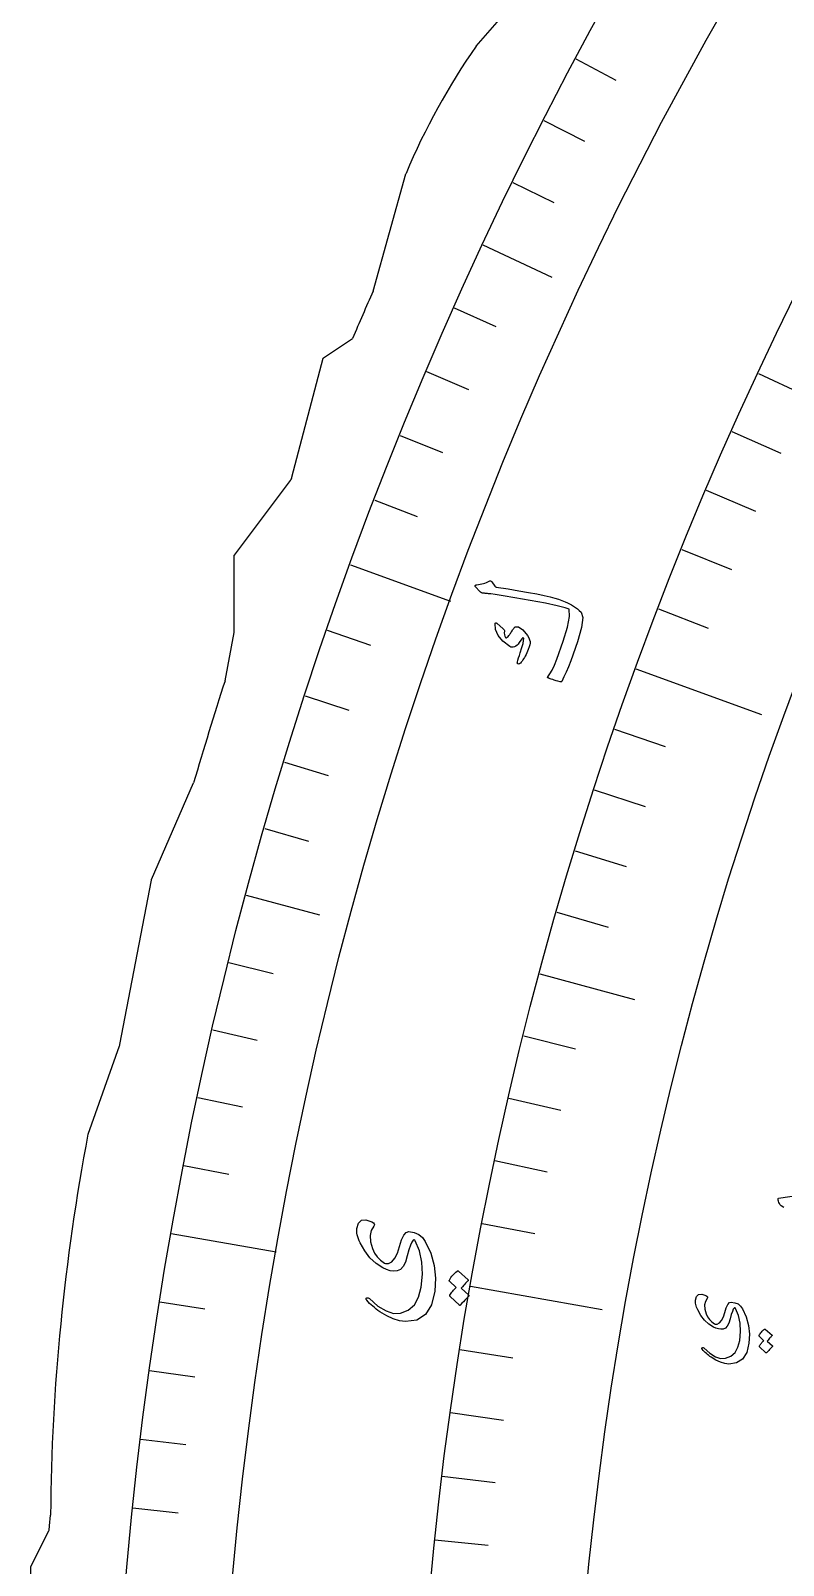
# Model space of a CAD drawing. Header units: millimetres. Extents: x -65 to 65, y -65 to 75.
# Drawn here: x -64.99 to -52.91, y 5.74 to 30.36 of the extents above; entities that cross this region are included whole.
import ezdxf

# ---------------------------------------------------------------- set-up
doc = ezdxf.new("R2010")
doc.units = ezdxf.units.MM
for name, color, linetype in [('CUT_OUTER', 1, 'Continuous'), ('ENGRAVE', 7, 'Continuous'), ('ENGRAVE_FINE', 8, 'Continuous'), ('TEXT', 5, 'Continuous')]:
    doc.layers.add(name, color=color, linetype=linetype)

msp = doc.modelspace()

# ---------------------------------------------------------------- linework, layer by layer
at = {"layer": 'CUT_OUTER'}
for points in [[(-57.8408, 30.1097), (-57.2428, 30.7932), (-57.1358, 30.9919), (-57.0968, 31.0633), (-56.8238, 32.2468), (-56.8228, 32.2503), (-56.8201, 32.2526), (-56.1182, 32.7982), (-55.9564, 33.074), (-55.8582, 33.2388), (-55.7004, 34.1856), (-55.6996, 34.1892), (-55.6969, 34.1918), (-54.8222, 34.9211)], [(-59.4946, 26.1792), (-58.9672, 28.0616), (-58.9658, 28.0656)], [(-60.7961, 23.1944), (-60.2943, 25.1018), (-60.2932, 25.1055), (-60.2901, 25.1078), (-59.8234, 25.4189)], [(-61.8701, 19.9263), (-61.7246, 20.7024), (-61.7227, 20.7162), (-61.7221, 20.7301), (-61.7221, 21.938), (-61.7219, 21.9414), (-61.72, 21.9442), (-60.8212, 23.1425)], [(-64.0697, 12.6529), (-64.0686, 12.6564), (-63.5635, 14.0708), (-63.56, 14.0817), (-63.5574, 14.0929), (-63.0501, 16.7315), (-63.0491, 16.7355), (-63.0477, 16.7393), (-62.3736, 18.2893)], [(-64.9883, 1.2285), (-64.9883, 5.7081), (-64.9881, 5.7115), (-64.9867, 5.7147), (-64.696, 6.2969), (-64.6936, 6.3023), (-64.687, 6.3711), (-64.6698, 6.5403)]]:
    msp.add_lwpolyline(points, dxfattribs=at)
for centre, radius, start, end in [((-48.9852, 23.9045), 10.8133, 144.9803, 157.36755), ((-14.0377, 6.0707), 49.706, 156.13711, 157.09201), ((-60.9412, 23.2325), 0.15, 323.1301, 345.26116), ((-3.1152, 0.9618), 61.7398, 162.111302, 163.700761), ((-30.483, 6.2695), 34.1878, 169.2389, 179.54619)]:
    msp.add_arc(centre, radius, start, end, dxfattribs=at)
at = {"layer": 'ENGRAVE'}
for points in [[(-57.7318, 26.9208), (-56.6272, 26.4057)], [(-53.3136, 24.8605), (-51.8879, 24.1957)], [(-59.8584, 21.7867), (-58.2551, 21.2031)], [(-55.2774, 20.1193), (-53.2618, 19.3857)], [(-61.5295, 16.4868), (-60.3523, 16.1713)], [(-56.8206, 15.225), (-55.3012, 14.8179)], [(-62.7323, 11.0614), (-61.0519, 10.7651)], [(-57.9313, 10.2149), (-55.8189, 9.8424)]]:
    msp.add_lwpolyline(points, dxfattribs=at)
for radius in [63.7, 63.7, 61.9938, 58.825, 58.825, 56.3225]:
    msp.add_circle((0, 0), radius, dxfattribs=at)
at = {"layer": 'ENGRAVE_FINE'}
for points in [[(-56.2438, 29.9053), (-55.5981, 29.562)], [(-56.7571, 28.9192), (-56.1056, 28.5872)], [(-57.2532, 27.9242), (-56.5959, 27.6037)], [(-58.1928, 25.9091), (-57.5248, 25.6117)], [(-58.6362, 24.8896), (-57.963, 24.6039)], [(-53.7393, 23.9263), (-52.9555, 23.5773)], [(-59.0616, 23.8624), (-58.3836, 23.5885)], [(-54.1487, 22.9848), (-53.3589, 22.6495)], [(-59.4691, 22.828), (-58.7864, 22.566)], [(-54.5416, 22.0362), (-53.7461, 21.7148)], [(-54.9179, 21.081), (-54.1169, 20.7735)], [(-60.2295, 20.7387), (-59.5381, 20.5006)], [(-60.5823, 19.6844), (-59.8868, 19.4584)], [(-55.6201, 19.1515), (-54.8089, 18.8722)], [(-60.9166, 18.6241), (-60.2173, 18.4103)], [(-55.9459, 18.1779), (-55.1299, 17.9128)], [(-61.2324, 17.5581), (-60.5294, 17.3565)], [(-56.2546, 17.1988), (-55.4341, 16.9479)], [(-56.5462, 16.2144), (-55.7215, 15.9779)], [(-61.8078, 15.4104), (-61.0983, 15.2335)], [(-62.0674, 14.3294), (-61.3549, 14.1649)], [(-57.0776, 14.2311), (-56.2451, 14.0235)], [(-62.308, 13.244), (-61.5927, 13.0919)], [(-57.3173, 13.2327), (-56.4813, 13.0397)], [(-62.5297, 12.1545), (-61.8118, 12.015)], [(-57.5395, 12.2304), (-56.7003, 12.052)], [(-57.7442, 11.2243), (-56.902, 11.0606)], [(-62.9157, 9.9649), (-62.1935, 9.8505)], [(-58.1008, 9.2023), (-57.2533, 9.068)], [(-63.0801, 8.8653), (-62.3559, 8.7636)], [(-58.2525, 8.1869), (-57.4029, 8.0674)], [(-63.2252, 7.7631), (-62.4994, 7.674)], [(-58.3865, 7.169), (-57.5349, 7.0644)], [(-63.351, 6.6585), (-62.6238, 6.582)], [(-58.5028, 6.1489), (-57.6495, 6.0592)]]:
    msp.add_lwpolyline(points, dxfattribs=at)
at = {"layer": 'TEXT'}
for points in [[(-57.8314, 21.467), (-57.8031, 21.4709), (-57.7758, 21.4758), (-57.7496, 21.4817), (-57.7244, 21.4887), (-57.7001, 21.4968), (-57.6768, 21.5062), (-57.6544, 21.5168), (-57.633, 21.5288), (-57.6221, 21.5324), (-57.6115, 21.531), (-57.6012, 21.5246), (-57.5912, 21.5132), (-57.5402, 21.4482), (-57.5345, 21.4416), (-57.5295, 21.4366), (-57.5252, 21.433), (-57.5216, 21.431), (-57.3294, 21.4013), (-57.1563, 21.373), (-57.0021, 21.3462), (-56.867, 21.321), (-56.751, 21.2973), (-56.6543, 21.2752), (-56.577, 21.2547), (-56.519, 21.2357), (-56.4113, 21.1952), (-56.3778, 21.1805), (-56.3449, 21.164), (-56.3124, 21.1459), (-56.2805, 21.1261), (-56.249, 21.1044), (-56.2181, 21.0808), (-56.1878, 21.0553), (-56.1581, 21.0277), (-56.1306, 20.9424), (-56.1492, 20.7841), (-56.2132, 20.5527), (-56.3218, 20.2476), (-56.3592, 20.1536), (-56.3962, 20.0675), (-56.4327, 19.9892), (-56.4688, 19.9188), (-56.4741, 19.9131), (-56.48, 19.9098), (-56.4867, 19.9089), (-56.4941, 19.9104), (-56.5288, 19.9204), (-56.5602, 19.9297), (-56.5884, 19.9383), (-56.6135, 19.9463), (-56.6356, 19.9537), (-56.6551, 19.9606), (-56.672, 19.9671), (-56.6862, 19.9731), (-56.694, 19.977), (-56.6975, 19.9815), (-56.6968, 19.9866), (-56.6918, 19.9925), (-56.6579, 20.0386), (-56.6229, 20.101), (-56.5866, 20.1797), (-56.5491, 20.2746), (-56.4456, 20.5615), (-56.3771, 20.7905), (-56.3444, 20.962), (-56.348, 21.0763), (-56.415, 21.1012), (-56.5418, 21.1331), (-56.7283, 21.1718), (-56.9747, 21.2172), (-57.2222, 21.2604), (-57.4098, 21.292), (-57.5373, 21.3124), (-57.6048, 21.3216), (-57.6235, 21.3236), (-57.6409, 21.3254), (-57.6572, 21.3271), (-57.6723, 21.3287), (-57.686, 21.3301), (-57.6982, 21.3313), (-57.709, 21.3322), (-57.7183, 21.333), (-57.738, 21.3358), (-57.7557, 21.3417), (-57.7713, 21.3507), (-57.7849, 21.3627), (-57.8527, 21.4365), (-57.8571, 21.4421), (-57.8594, 21.4473), (-57.8597, 21.452), (-57.8579, 21.4563), (-57.853, 21.4606), (-57.847, 21.4638), (-57.8398, 21.4659), (-57.8314, 21.467)], [(-57.5385, 20.8472), (-57.5364, 20.8512), (-57.5334, 20.8542), (-57.5295, 20.8563), (-57.5248, 20.8574), (-57.521, 20.857), (-57.5172, 20.8559), (-57.5133, 20.8542), (-57.5093, 20.8518), (-57.4093, 20.7624), (-57.3995, 20.7524), (-57.3926, 20.7431), (-57.3885, 20.7345), (-57.3873, 20.7266), (-57.3895, 20.6957), (-57.3878, 20.6681), (-57.382, 20.6438), (-57.3723, 20.6228), (-57.3654, 20.6168), (-57.3553, 20.6179), (-57.3421, 20.6261), (-57.3257, 20.6413), (-57.3169, 20.6523), (-57.3082, 20.6637), (-57.2997, 20.6757), (-57.2913, 20.6882), (-57.2829, 20.7013), (-57.2746, 20.7153), (-57.2663, 20.73), (-57.258, 20.7456), (-57.2142, 20.7937), (-57.1598, 20.7944), (-57.0947, 20.7477), (-57.019, 20.6539), (-56.9989, 20.6193), (-56.9849, 20.5876), (-56.9771, 20.5587), (-56.9754, 20.5327), (-56.9792, 20.5062), (-56.9894, 20.4713), (-57.006, 20.4281), (-57.0289, 20.3765), (-57.0412, 20.3504), (-57.0539, 20.3259), (-57.0668, 20.3031), (-57.0801, 20.282), (-57.0932, 20.2624), (-57.1059, 20.2443), (-57.1181, 20.2274), (-57.1298, 20.212), (-57.1395, 20.2034), (-57.149, 20.1982), (-57.1583, 20.1963), (-57.1672, 20.1977), (-57.1755, 20.2022), (-57.1802, 20.2086), (-57.1815, 20.2168), (-57.1793, 20.227), (-57.1704, 20.2588), (-57.1597, 20.2946), (-57.1472, 20.3346), (-57.1329, 20.3785), (-57.1063, 20.4606), (-57.0884, 20.5257), (-57.0793, 20.5739), (-57.079, 20.6053), (-57.0804, 20.6098), (-57.0831, 20.613), (-57.0873, 20.6148), (-57.0929, 20.6153), (-57.0968, 20.6145), (-57.101, 20.6119), (-57.1055, 20.6076), (-57.1104, 20.6015), (-57.1491, 20.5425), (-57.1665, 20.5183), (-57.1847, 20.4988), (-57.2038, 20.4839), (-57.2236, 20.4737), (-57.2451, 20.4668), (-57.2653, 20.4654), (-57.2841, 20.4694), (-57.3016, 20.479), (-57.4119, 20.5644), (-57.4882, 20.6543), (-57.5304, 20.7486), (-57.5385, 20.8472)], [(-59.4854, 11.1808), (-59.5244, 11.1104), (-59.541, 11.0268), (-59.5351, 10.9301), (-59.5067, 10.8204), (-59.4735, 10.7481), (-59.4297, 10.6851), (-59.3752, 10.6312), (-59.3101, 10.5867), (-59.2966, 10.581), (-59.2819, 10.578), (-59.2661, 10.5779), (-59.2492, 10.5805), (-59.1932, 10.6083), (-59.1449, 10.663), (-59.1042, 10.7445), (-59.071, 10.8529), (-59.0391, 10.96), (-59.0031, 11.0354), (-58.9631, 11.079), (-58.9192, 11.091), (-58.8346, 11.0773), (-58.7627, 11.0467), (-58.7035, 10.9993), (-58.6569, 10.9352), (-58.571, 10.7435), (-58.5174, 10.5469), (-58.496, 10.3451), (-58.5068, 10.1378), (-58.5605, 9.9188), (-58.6561, 9.7641), (-58.7943, 9.6735), (-58.9753, 9.6473), (-59.0702, 9.6596), (-59.1706, 9.6899), (-59.2762, 9.7383), (-59.3872, 9.805), (-59.4176, 9.8268), (-59.4466, 9.849), (-59.4744, 9.8714), (-59.501, 9.894), (-59.5265, 9.9171), (-59.551, 9.9407), (-59.5745, 9.965), (-59.5969, 9.9899), (-59.6058, 10.0027), (-59.6085, 10.0133), (-59.605, 10.0217), (-59.5953, 10.0278), (-59.5842, 10.0303), (-59.5736, 10.0295), (-59.5635, 10.0256), (-59.554, 10.0185), (-59.4165, 9.8975), (-59.2875, 9.8181), (-59.167, 9.7801), (-59.0552, 9.7832), (-58.9299, 9.8318), (-58.8328, 9.9172), (-58.7638, 10.0395), (-58.7227, 10.1988), (-58.703, 10.4087), (-58.7126, 10.6028), (-58.7515, 10.7812), (-58.8201, 10.9442), (-58.8265, 10.9545), (-58.834, 10.9593), (-58.8425, 10.9586), (-58.852, 10.9526), (-58.8727, 10.9245), (-58.8953, 10.8734), (-58.9197, 10.7992), (-58.9458, 10.7018), (-58.9764, 10.6034), (-59.0136, 10.5308), (-59.0574, 10.4838), (-59.108, 10.4627), (-59.1637, 10.4586), (-59.2203, 10.4647), (-59.2778, 10.4811), (-59.3361, 10.5078), (-59.447, 10.5808), (-59.5447, 10.6722), (-59.6292, 10.7822), (-59.7002, 10.9108), (-59.7164, 10.9446), (-59.7299, 10.977), (-59.7406, 11.008), (-59.7486, 11.0376), (-59.754, 11.0656), (-59.757, 11.0921), (-59.7576, 11.1169), (-59.7558, 11.14), (-59.731, 11.2272), (-59.6822, 11.2743), (-59.6097, 11.2814), (-59.5133, 11.2484), (-59.4886, 11.2327), (-59.4758, 11.2161), (-59.4747, 11.1988), (-59.4854, 11.1808)], [(-58.2695, 10.2955), (-58.2718, 10.2989), (-58.2729, 10.3032), (-58.2726, 10.3084), (-58.2709, 10.3145), (-58.2584, 10.3353), (-58.2451, 10.3553), (-58.2312, 10.3744), (-58.2164, 10.3926), (-58.2008, 10.4101), (-58.1841, 10.4269), (-58.1663, 10.4431), (-58.1474, 10.4586), (-58.142, 10.4613), (-58.1366, 10.4619), (-58.1313, 10.4605), (-58.1261, 10.4571), (-57.9699, 10.3171), (-57.9681, 10.3138), (-57.9689, 10.3094), (-57.9722, 10.304), (-57.9781, 10.2976), (-57.9833, 10.2935), (-57.9905, 10.2864), (-58, 10.2766), (-58.0115, 10.2639), (-58.0254, 10.2483), (-58.0417, 10.2297), (-58.0605, 10.2079), (-58.0818, 10.1831), (-57.9603, 10.0734), (-57.9568, 10.0687), (-57.9567, 10.0634), (-57.9599, 10.0576), (-57.9665, 10.0512), (-57.9723, 10.0456), (-57.9809, 10.0368), (-57.9926, 10.0247), (-58.0071, 10.0094), (-58.0247, 9.9904), (-58.0453, 9.9676), (-58.0689, 9.941), (-58.0956, 9.9105), (-58.0997, 9.9075), (-58.1034, 9.9066), (-58.1068, 9.9076), (-58.1099, 9.9106), (-58.2598, 10.0506), (-58.2622, 10.054), (-58.2632, 10.0582), (-58.2629, 10.0634), (-58.2613, 10.0696), (-58.2517, 10.0875), (-58.2412, 10.1047), (-58.2298, 10.1211), (-58.2174, 10.1367), (-58.2043, 10.1517), (-58.1906, 10.1659), (-58.1762, 10.1795), (-58.1612, 10.1923)], [(-54.1375, 10.0211), (-54.1642, 9.9727), (-54.1755, 9.9153), (-54.1713, 9.8489), (-54.1516, 9.7735), (-54.1287, 9.7239), (-54.0986, 9.6806), (-54.0611, 9.6436), (-54.0163, 9.613), (-54.007, 9.6091), (-53.9969, 9.6071), (-53.986, 9.607), (-53.9744, 9.6088), (-53.936, 9.628), (-53.9028, 9.6656), (-53.8749, 9.7217), (-53.8521, 9.7964), (-53.8303, 9.8701), (-53.8057, 9.9221), (-53.7783, 9.9522), (-53.7481, 9.9605), (-53.6899, 9.9512), (-53.6404, 9.9303), (-53.5996, 9.8978), (-53.5675, 9.8537), (-53.5082, 9.7217), (-53.4713, 9.5862), (-53.4566, 9.447), (-53.4642, 9.304), (-53.5013, 9.1529), (-53.5673, 9.0462), (-53.6625, 8.984), (-53.787, 8.9662), (-53.8523, 8.9749), (-53.9212, 8.9959), (-53.9938, 9.0295), (-54.0699, 9.0755), (-54.0907, 9.0906), (-54.1107, 9.1059), (-54.1298, 9.1213), (-54.148, 9.1369), (-54.1655, 9.1528), (-54.1823, 9.1691), (-54.1984, 9.1859), (-54.2138, 9.203), (-54.2199, 9.2118), (-54.2217, 9.2191), (-54.2193, 9.2248), (-54.2126, 9.229), (-54.205, 9.2307), (-54.1977, 9.2302), (-54.1908, 9.2275), (-54.1843, 9.2226), (-54.0899, 9.1392), (-54.0013, 9.0844), (-53.9186, 9.0581), (-53.8417, 9.06), (-53.7555, 9.0933), (-53.6886, 9.152), (-53.641, 9.2363), (-53.6125, 9.3461), (-53.5989, 9.4908), (-53.6055, 9.6245), (-53.6324, 9.7474), (-53.6797, 9.8596), (-53.6841, 9.8667), (-53.6893, 9.87), (-53.6951, 9.8695), (-53.7016, 9.8653), (-53.7159, 9.846), (-53.7313, 9.8107), (-53.748, 9.7596), (-53.7659, 9.6925), (-53.7869, 9.6247), (-53.8124, 9.5747), (-53.8426, 9.5424), (-53.8773, 9.5278), (-53.9156, 9.525), (-53.9545, 9.5292), (-53.994, 9.5405), (-54.0341, 9.5588), (-54.1104, 9.6089), (-54.1777, 9.6717), (-54.2358, 9.7472), (-54.2848, 9.8355), (-54.2959, 9.8587), (-54.3052, 9.8809), (-54.3127, 9.9021), (-54.3182, 9.9224), (-54.3219, 9.9417), (-54.3241, 9.9598), (-54.3245, 9.9768), (-54.3233, 9.9927), (-54.3065, 10.0526), (-54.273, 10.085), (-54.2232, 10.09), (-54.1568, 10.0675), (-54.1398, 10.0568), (-54.131, 10.0454), (-54.1302, 10.0335), (-54.1375, 10.0211)], [(-53.3008, 9.4129), (-53.3025, 9.4152), (-53.3032, 9.4182), (-53.3029, 9.4218), (-53.3018, 9.426), (-53.2932, 9.4404), (-53.2841, 9.4542), (-53.2745, 9.4674), (-53.2643, 9.48), (-53.2536, 9.4921), (-53.2421, 9.5037), (-53.2298, 9.5149), (-53.2168, 9.5257), (-53.2131, 9.5275), (-53.2094, 9.528), (-53.2058, 9.527), (-53.2022, 9.5247), (-53.0948, 9.4281), (-53.0936, 9.4258), (-53.0941, 9.4227), (-53.0964, 9.419), (-53.1005, 9.4146), (-53.104, 9.4117), (-53.109, 9.4068), (-53.1155, 9.4), (-53.1235, 9.3913), (-53.133, 9.3805), (-53.1443, 9.3675), (-53.1572, 9.3525), (-53.1719, 9.3353), (-53.0884, 9.2595), (-53.086, 9.2563), (-53.0859, 9.2527), (-53.0882, 9.2486), (-53.0927, 9.2442), (-53.0967, 9.2403), (-53.1027, 9.2342), (-53.1107, 9.2259), (-53.1207, 9.2153), (-53.1328, 9.2022), (-53.147, 9.1864), (-53.1633, 9.168), (-53.1817, 9.1469), (-53.1845, 9.1449), (-53.187, 9.1442), (-53.1894, 9.1449), (-53.1915, 9.147), (-53.2944, 9.2438), (-53.296, 9.2461), (-53.2967, 9.249), (-53.2965, 9.2526), (-53.2954, 9.2569), (-53.2888, 9.2692), (-53.2815, 9.2811), (-53.2737, 9.2924), (-53.2652, 9.3033), (-53.2561, 9.3136), (-53.2467, 9.3234), (-53.2368, 9.3328), (-53.2265, 9.3417)]]:
    msp.add_lwpolyline(points, close=True, dxfattribs=at)
msp.add_lwpolyline([(-52.9055, 11.4771), (-52.9495, 11.5069), (-52.9581, 11.5156), (-52.9668, 11.5273), (-52.9753, 11.5421), (-52.9839, 11.56), (-52.9911, 11.5782), (-52.9957, 11.5936), (-52.9977, 11.6064), (-52.9971, 11.6164), (-52.9965, 11.6187), (-52.9959, 11.6204), (-52.9952, 11.6216), (-52.9945, 11.6224), (-52.9936, 11.6231), (-52.9925, 11.6242), (-52.9911, 11.6258), (-52.9895, 11.6278), (-51.6089, 11.8317)], dxfattribs=at)

doc.saveas('drawing.dxf')
